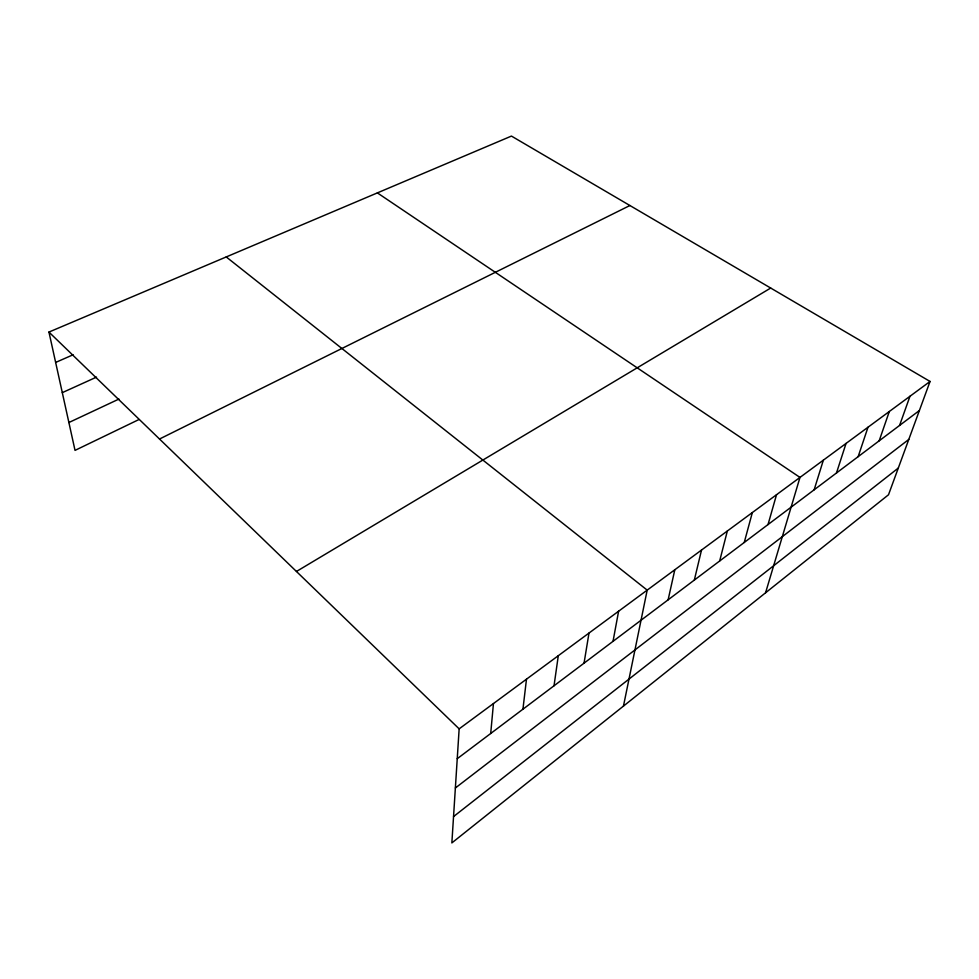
<?xml version="1.0" encoding="UTF-8"?>
<svg xmlns="http://www.w3.org/2000/svg" width="979" height="979" viewBox="0 0 979 979"><rect width="100%" height="100%" fill="white"/><g stroke="black" fill="none" stroke-linecap="round" stroke-linejoin="round"><path stroke-width="1.47" d="M48.95 332.065L459.151 728.853L451.857 842.919L888.504 494.774L930.05 381.455L511.442 136.081L48.95 332.065L75.028 450.377L138.92 419.55M490.699 733.491L493.453 703.558M522.933 709.212L526.482 679.193M554.028 685.777L558.299 655.71M584.047 663.162L588.991 633.07M613.025 641.331L618.606 611.226M623.464 706.092L647.192 590.129L226.235 256.939M668.119 599.833L674.812 569.754M694.319 580.094L701.515 550.051M719.675 560.979L727.336 530.997M744.236 542.488L752.337 512.568M768.025 524.56L776.531 494.713M765.566 592.797L799.978 477.422L377.38 192.887M814.136 489.818L823.363 460.154M836.482 472.992L846.04 443.438M858.142 456.667L868.006 427.223M879.166 440.831L889.311 411.51M899.566 425.449L909.98 396.25M453.546 816.584L898.294 468.072M455.37 787.985L908.781 439.449M457.242 758.701L919.391 410.519M459.151 728.853L930.05 381.455M296.453 571.467L770.693 288.046M159.516 439.02L629.901 205.517M68.885 422.524L118.961 399.053M62.301 392.64L96.542 377.111M55.644 362.438L73.131 354.765"/></g></svg>
